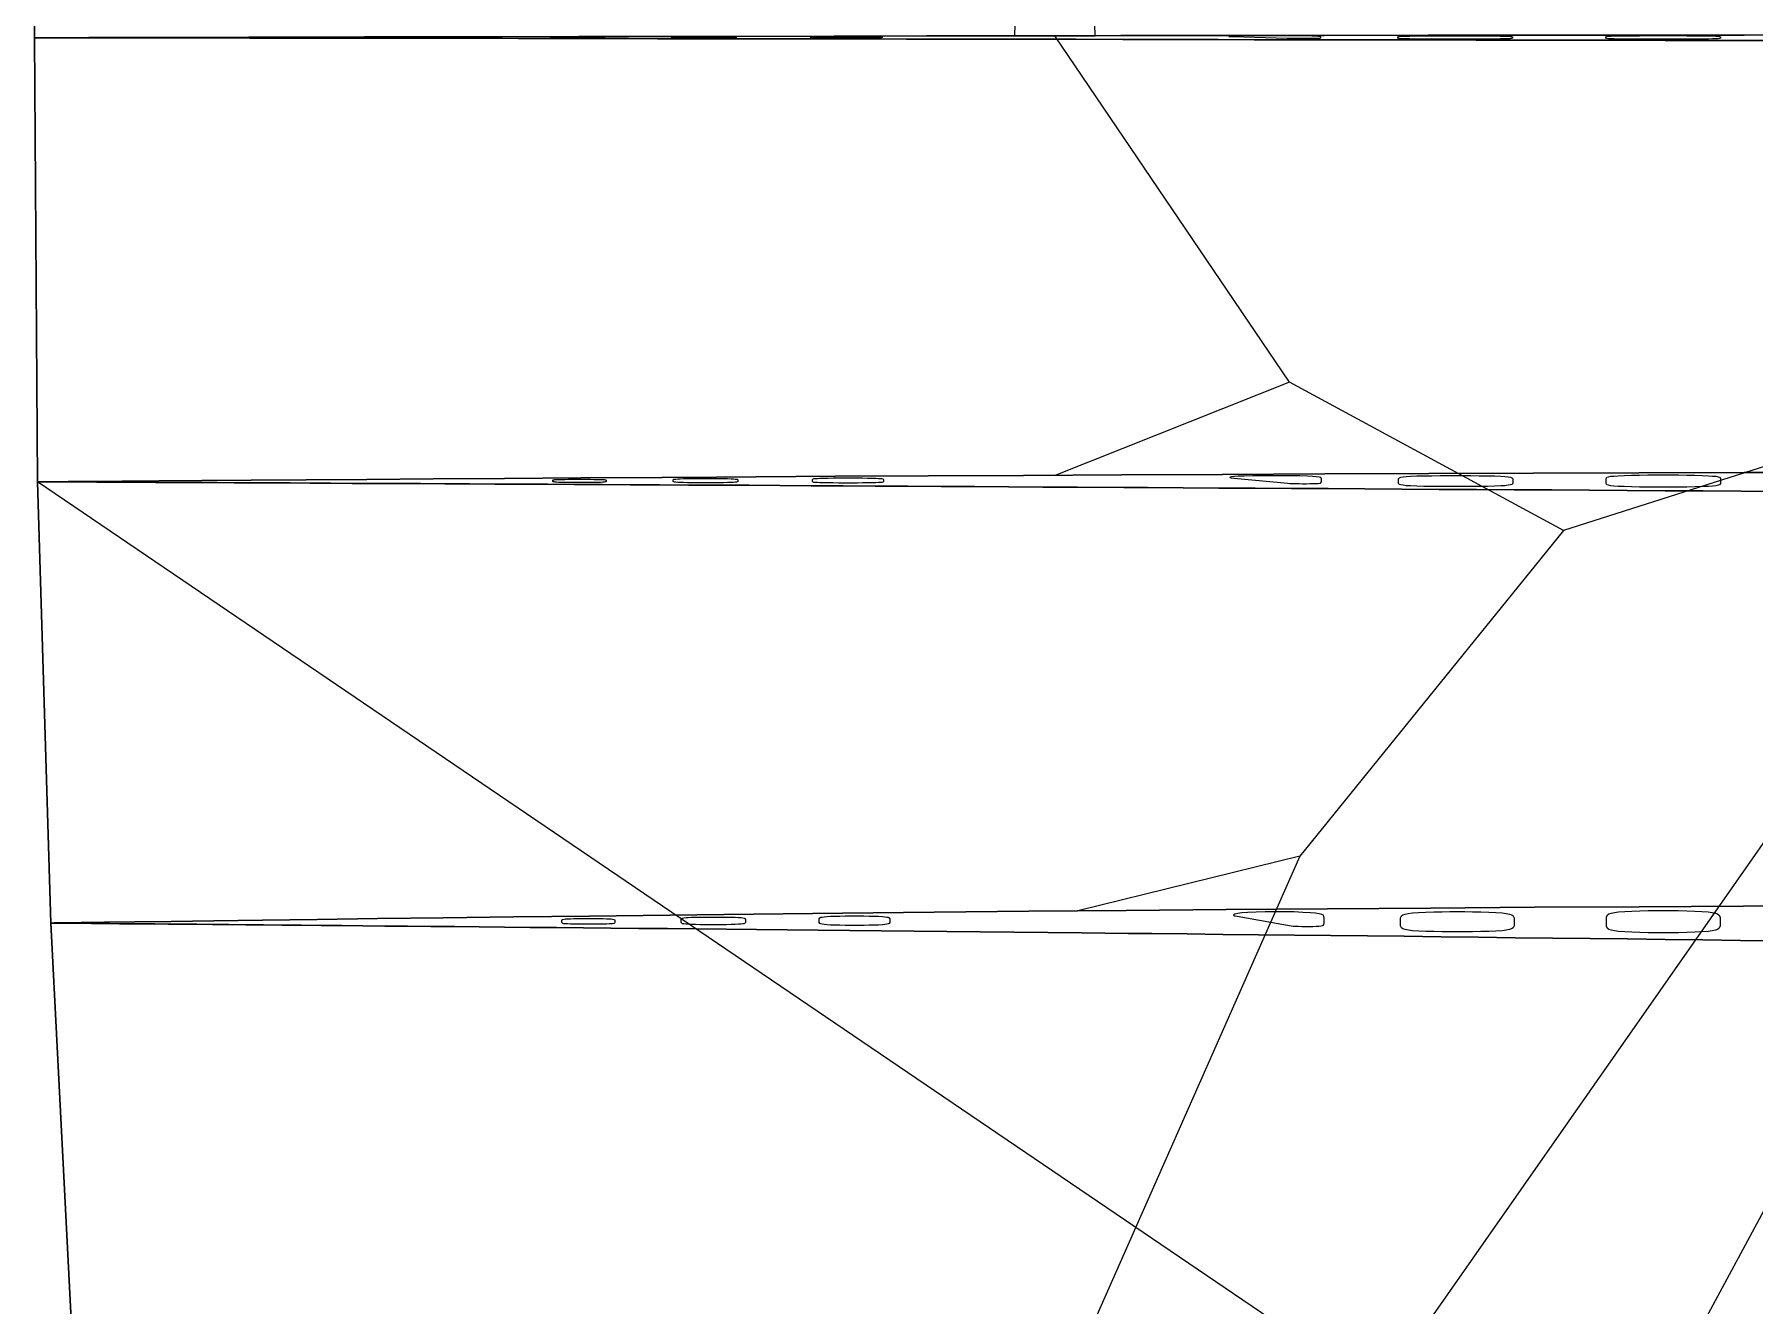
# Model space of a CAD drawing. Extents: x -1328 to 1439, y -3653 to 3653.
# Drawn here: x -1328 to 71, y -1212 to -178 of the extents above; entities that cross this region are included whole.
import ezdxf

# ---------------------------------------------------------------- set-up
doc = ezdxf.new("R2010")
doc.units = 0
for name, color, linetype in [('BANDESTENSION', 5, 'CONTINUOUS'), ('EXTRADOS', 7, 'CONTINUOUS'), ('INTRADOS', 7, 'CONTINUOUS'), ('NERVURES', 1, 'CONTINUOUS'), ('SUSPENTAGE', 8, 'CONTINUOUS'), ('TROUS', 2, 'CONTINUOUS')]:
    doc.layers.add(name, color=color, linetype=linetype)

msp = doc.modelspace()

# ---------------------------------------------------------------- linework, layer by layer
at = {"layer": 'BANDESTENSION', "color": 5, "linetype": 'CONTINUOUS'}
msp.add_polyline3d([(-530.4, -160.6, -24.1), (-530.9, -179.5, -24.1), (-530.9, -179.5, -24.1), (-524.4, -179.4, -23.4), (-465.1, -179.4, -16.9), (-465.1, -179.4, -16.9), (-465.7, -160.5, -17)], dxfattribs=at)
at = {"layer": 'EXTRADOS', "color": 7, "linetype": 'CONTINUOUS'}
for points in [[(91.3, -183.4, -312), (60.3, -183.3, -307.5), (29.3, -183.2, -303), (-1.6, -183.2, -298.6), (-32.5, -183.1, -294.2), (-63.3, -183.1, -289.9), (-94.1, -183, -285.6), (-124.8, -183, -281.4), (-155.3, -182.9, -277.2), (-185.8, -182.8, -273.1), (-216.1, -182.8, -269), (-246.3, -182.7, -265), (-276.3, -182.7, -261), (-306.1, -182.6, -257.1), (-335.8, -182.6, -253.2), (-365.2, -182.5, -249.4), (-394.4, -182.5, -245.7), (-423.4, -182.4, -241.9), (-442.7, -182.4, -239.5), (-480.6, -182.3, -234.7), (-508.8, -182.3, -231.1), (-536.7, -182.2, -227.7), (-564.4, -182.2, -224.2), (-591.7, -182.1, -220.8), (-618.7, -182.1, -217.5), (-645.3, -182, -214.3), (-671.6, -182, -211.1), (-697.5, -182, -208), (-723.1, -181.9, -204.9), (-748.2, -181.9, -202), (-773, -181.8, -199), (-797.3, -181.8, -196.2), (-821.3, -181.8, -193.4), (-844.8, -181.7, -190.7), (-867.8, -181.7, -188.1), (-890.4, -181.6, -185.5), (-912.5, -181.6, -183), (-934.2, -181.6, -180.6), (-955.3, -181.5, -178.2), (-976, -181.5, -175.9), (-996.2, -181.5, -173.7), (-1015.8, -181.5, -171.5), (-1034.9, -181.4, -169.4), (-1053.5, -181.4, -167.4), (-1071.5, -181.4, -165.5), (-1089, -181.4, -163.6), (-1105.9, -181.3, -161.8), (-1122.2, -181.3, -160), (-1138, -181.3, -158.3), (-1153.2, -181.3, -156.7), (-1167.8, -181.2, -155.2), (-1181.8, -181.2, -153.7), (-1195.2, -181.2, -152.3), (-1207.9, -181.2, -150.9), (-1220.1, -181.2, -149.6), (-1231.6, -181.1, -148.4), (-1242.5, -181.1, -147.3), (-1252.8, -181.1, -146.2), (-1262.4, -181.1, -145.2), (-1271.4, -181.1, -144.3), (-1279.7, -181.1, -143.4), (-1287.4, -181.1, -142.6), (-1294.4, -181.1, -141.8), (-1300.8, -181, -141.2), (-1306.5, -181, -140.6), (-1311.5, -181, -140.1), (-1315.9, -181, -139.6), (-1319.6, -181, -139.2), (-1322.6, -181, -138.9), (-1325, -181, -138.6), (-1326.7, -181, -138.5), (-1327.7, -181, -138.4), (-1328, -181, -138.3), (-1328, 181, -138.3)], [(-1328, -181, -138.3), (-1327.7, -181, -138.4), (-1326.7, -181, -138.5), (-1325, -181, -138.6), (-1322.6, -181, -138.9), (-1319.6, -181, -139.2), (-1315.9, -181, -139.6), (-1311.5, -181, -140.1), (-1306.5, -181, -140.6), (-1300.8, -181, -141.2), (-1294.4, -181.1, -141.8), (-1287.4, -181.1, -142.6), (-1279.7, -181.1, -143.4), (-1271.4, -181.1, -144.3), (-1262.4, -181.1, -145.2), (-1252.8, -181.1, -146.2), (-1242.5, -181.1, -147.3), (-1231.6, -181.1, -148.4), (-1220.1, -181.2, -149.6), (-1207.9, -181.2, -150.9), (-1195.2, -181.2, -152.3), (-1181.8, -181.2, -153.7), (-1167.8, -181.2, -155.2), (-1153.2, -181.3, -156.7), (-1138, -181.3, -158.3), (-1122.2, -181.3, -160), (-1105.9, -181.3, -161.8), (-1089, -181.4, -163.6), (-1071.5, -181.4, -165.5), (-1053.5, -181.4, -167.4), (-1034.9, -181.4, -169.4), (-1015.8, -181.5, -171.5), (-996.2, -181.5, -173.7), (-976, -181.5, -175.9), (-955.3, -181.5, -178.2), (-934.2, -181.6, -180.6), (-912.5, -181.6, -183), (-890.4, -181.6, -185.5), (-867.8, -181.7, -188.1), (-844.8, -181.7, -190.7), (-821.3, -181.8, -193.4), (-797.3, -181.8, -196.2), (-773, -181.8, -199), (-748.2, -181.9, -202), (-723.1, -181.9, -204.9), (-697.5, -182, -208), (-671.6, -182, -211.1), (-645.3, -182, -214.3), (-618.7, -182.1, -217.5), (-591.7, -182.1, -220.8), (-564.4, -182.2, -224.2), (-536.7, -182.2, -227.7), (-508.8, -182.3, -231.1), (-480.6, -182.3, -234.7), (-442.7, -182.4, -239.5), (-423.4, -182.4, -241.9), (-394.4, -182.5, -245.7), (-365.2, -182.5, -249.4), (-335.8, -182.6, -253.2), (-306.1, -182.6, -257.1), (-276.3, -182.7, -261), (-246.3, -182.7, -265), (-216.1, -182.8, -269), (-185.8, -182.8, -273.1), (-155.3, -182.9, -277.2), (-124.8, -183, -281.4), (-94.1, -183, -285.6), (-63.3, -183.1, -289.9), (-32.5, -183.1, -294.2), (-1.6, -183.2, -298.6), (29.3, -183.2, -303), (60.3, -183.3, -307.5), (91.3, -183.4, -312)], [(91.1, -550.1, -289.1), (60.2, -549.9, -284.6), (29.3, -549.7, -280.2), (-1.6, -549.5, -275.7), (-32.4, -549.3, -271.4), (-63.2, -549.1, -267.1), (-93.9, -548.9, -262.8), (-124.5, -548.7, -258.6), (-155, -548.6, -254.4), (-185.4, -548.4, -250.3), (-215.7, -548.2, -246.2), (-245.8, -548, -242.2), (-275.8, -547.8, -238.3), (-305.5, -547.6, -234.4), (-335.1, -547.5, -230.5), (-364.5, -547.3, -226.7), (-393.7, -547.1, -222.9), (-422.6, -547, -219.3), (-441.8, -546.8, -216.8), (-479.7, -546.6, -212), (-507.9, -546.5, -208.5), (-535.7, -546.3, -205), (-563.3, -546.1, -201.6), (-590.5, -546, -198.2), (-617.5, -545.8, -194.9), (-644.1, -545.7, -191.7), (-670.3, -545.5, -188.5), (-696.2, -545.4, -185.4), (-721.7, -545.3, -182.3), (-746.8, -545.1, -179.4), (-771.5, -545, -176.5), (-795.8, -544.9, -173.6), (-819.7, -544.7, -170.9), (-843.2, -544.6, -168.2), (-866.2, -544.5, -165.5), (-888.7, -544.4, -163), (-910.8, -544.3, -160.5), (-932.4, -544.2, -158.1), (-953.5, -544.1, -155.7), (-974.1, -543.9, -153.4), (-994.3, -543.8, -151.2), (-1013.9, -543.7, -149), (-1032.9, -543.7, -147), (-1051.5, -543.6, -144.9), (-1069.5, -543.5, -143), (-1086.9, -543.4, -141.1), (-1103.8, -543.3, -139.3), (-1120.1, -543.2, -137.6), (-1135.8, -543.1, -135.9), (-1151, -543.1, -134.3), (-1165.6, -543, -132.7), (-1179.5, -542.9, -131.2), (-1192.9, -542.9, -129.8), (-1205.6, -542.8, -128.5), (-1217.8, -542.8, -127.2), (-1229.3, -542.7, -126), (-1240.2, -542.6, -124.9), (-1250.4, -542.6, -123.8), (-1260, -542.5, -122.8), (-1269, -542.5, -121.8), (-1277.3, -542.5, -121), (-1285, -542.4, -120.2), (-1292, -542.4, -119.4), (-1298.3, -542.4, -118.8), (-1304, -542.3, -118.2), (-1309, -542.3, -117.6), (-1313.4, -542.3, -117.2), (-1317.1, -542.3, -116.8), (-1320.1, -542.3, -116.5), (-1322.5, -542.2, -116.2), (-1324.2, -542.2, -116.1), (-1325.2, -542.2, -116), (-1325.5, -542.2, -115.9), (-1328, -181, -138.3)], [(-1325.5, -542.2, -115.9), (-1325.2, -542.2, -116), (-1324.2, -542.2, -116.1), (-1322.5, -542.2, -116.2), (-1320.1, -542.3, -116.5), (-1317.1, -542.3, -116.8), (-1313.4, -542.3, -117.2), (-1309, -542.3, -117.6), (-1304, -542.3, -118.2), (-1298.3, -542.4, -118.8), (-1292, -542.4, -119.4), (-1285, -542.4, -120.2), (-1277.3, -542.5, -121), (-1269, -542.5, -121.8), (-1260, -542.5, -122.8), (-1250.4, -542.6, -123.8), (-1240.2, -542.6, -124.9), (-1229.3, -542.7, -126), (-1217.8, -542.8, -127.2), (-1205.6, -542.8, -128.5), (-1192.9, -542.9, -129.8), (-1179.5, -542.9, -131.2), (-1165.6, -543, -132.7), (-1151, -543.1, -134.3), (-1135.8, -543.1, -135.9), (-1120.1, -543.2, -137.6), (-1103.8, -543.3, -139.3), (-1086.9, -543.4, -141.1), (-1069.5, -543.5, -143), (-1051.5, -543.6, -144.9), (-1032.9, -543.7, -147), (-1013.9, -543.7, -149), (-994.3, -543.8, -151.2), (-974.1, -543.9, -153.4), (-953.5, -544.1, -155.7), (-932.4, -544.2, -158.1), (-910.8, -544.3, -160.5), (-888.7, -544.4, -163), (-866.2, -544.5, -165.5), (-843.2, -544.6, -168.2), (-819.7, -544.7, -170.9), (-795.8, -544.9, -173.6), (-771.5, -545, -176.5), (-746.8, -545.1, -179.4), (-721.7, -545.3, -182.3), (-696.2, -545.4, -185.4), (-670.3, -545.5, -188.5), (-644.1, -545.7, -191.7), (-617.5, -545.8, -194.9), (-590.5, -546, -198.2), (-563.3, -546.1, -201.6), (-535.7, -546.3, -205), (-507.9, -546.5, -208.5), (-479.7, -546.6, -212), (-441.8, -546.8, -216.8), (-422.6, -547, -219.3), (-393.7, -547.1, -222.9), (-364.5, -547.3, -226.7), (-335.1, -547.5, -230.5), (-305.5, -547.6, -234.4), (-275.8, -547.8, -238.3), (-245.8, -548, -242.2), (-215.7, -548.2, -246.2), (-185.4, -548.4, -250.3), (-155, -548.6, -254.4), (-124.5, -548.7, -258.6), (-93.9, -548.9, -262.8), (-63.2, -549.1, -267.1), (-32.4, -549.3, -271.4), (-1.6, -549.5, -275.7), (29.3, -549.7, -280.2), (60.2, -549.9, -284.6), (91.1, -550.1, -289.1)], [(90.4, -915.6, -249.1), (59.7, -915.3, -244.6), (29, -914.9, -240.2), (-1.6, -914.5, -235.8), (-32.2, -914.1, -231.5), (-62.7, -913.8, -227.3), (-93.1, -913.4, -223), (-123.5, -913.1, -218.9), (-153.8, -912.7, -214.7), (-183.9, -912.4, -210.7), (-213.9, -912, -206.6), (-243.8, -911.7, -202.7), (-273.5, -911.4, -198.8), (-303.1, -911.1, -194.9), (-332.4, -910.7, -191.1), (-361.5, -910.4, -187.3), (-390.5, -910.1, -183.6), (-419.2, -909.8, -179.9), (-438.3, -909.6, -177.5), (-475.8, -909.2, -172.8), (-503.8, -908.9, -169.3), (-531.4, -908.6, -165.8), (-558.7, -908.3, -162.4), (-585.8, -908, -159.1), (-612.5, -907.8, -155.9), (-638.9, -907.5, -152.7), (-664.9, -907.2, -149.5), (-690.5, -907, -146.4), (-715.8, -906.7, -143.4), (-740.8, -906.5, -140.5), (-765.3, -906.2, -137.6), (-789.4, -906, -134.8), (-813.1, -905.7, -132.1), (-836.3, -905.5, -129.4), (-859.2, -905.3, -126.8), (-881.5, -905.1, -124.2), (-903.4, -904.9, -121.8), (-924.9, -904.7, -119.4), (-945.8, -904.5, -117.1), (-966.3, -904.3, -114.8), (-986.2, -904.1, -112.6), (-1005.7, -903.9, -110.5), (-1024.6, -903.8, -108.4), (-1043, -903.6, -106.4), (-1060.8, -903.4, -104.5), (-1078.1, -903.3, -102.6), (-1094.9, -903.1, -100.8), (-1111, -903, -99.1), (-1126.7, -902.8, -97.4), (-1141.7, -902.7, -95.8), (-1156.1, -902.6, -94.3), (-1170, -902.4, -92.9), (-1183.2, -902.3, -91.5), (-1195.9, -902.2, -90.1), (-1207.9, -902.1, -88.9), (-1219.3, -902, -87.7), (-1230.1, -901.9, -86.5), (-1240.3, -901.8, -85.5), (-1249.8, -901.7, -84.5), (-1258.7, -901.7, -83.6), (-1266.9, -901.6, -82.7), (-1274.6, -901.5, -81.9), (-1281.5, -901.5, -81.2), (-1287.8, -901.4, -80.5), (-1293.5, -901.3, -79.9), (-1298.4, -901.3, -79.4), (-1302.8, -901.3, -79), (-1306.4, -901.2, -78.6), (-1309.4, -901.2, -78.3), (-1311.8, -901.2, -78), (-1313.5, -901.2, -77.8), (-1314.5, -901.2, -77.7), (-1314.8, -901.2, -77.7), (-1325.5, -542.2, -115.9)], [(-1314.8, -901.2, -77.7), (-1314.5, -901.2, -77.7), (-1313.5, -901.2, -77.8), (-1311.8, -901.2, -78), (-1309.4, -901.2, -78.3), (-1306.4, -901.2, -78.6), (-1302.8, -901.3, -79), (-1298.4, -901.3, -79.4), (-1293.5, -901.3, -79.9), (-1287.8, -901.4, -80.5), (-1281.5, -901.5, -81.2), (-1274.6, -901.5, -81.9), (-1266.9, -901.6, -82.7), (-1258.7, -901.7, -83.6), (-1249.8, -901.7, -84.5), (-1240.3, -901.8, -85.5), (-1230.1, -901.9, -86.5), (-1219.3, -902, -87.7), (-1207.9, -902.1, -88.9), (-1195.9, -902.2, -90.1), (-1183.2, -902.3, -91.5), (-1170, -902.4, -92.9), (-1156.1, -902.6, -94.3), (-1141.7, -902.7, -95.8), (-1126.7, -902.8, -97.4), (-1111, -903, -99.1), (-1094.9, -903.1, -100.8), (-1078.1, -903.3, -102.6), (-1060.8, -903.4, -104.5), (-1043, -903.6, -106.4), (-1024.6, -903.8, -108.4), (-1005.7, -903.9, -110.5), (-986.2, -904.1, -112.6), (-966.3, -904.3, -114.8), (-945.8, -904.5, -117.1), (-924.9, -904.7, -119.4), (-903.4, -904.9, -121.8), (-881.5, -905.1, -124.2), (-859.2, -905.3, -126.8), (-836.3, -905.5, -129.4), (-813.1, -905.7, -132.1), (-789.4, -906, -134.8), (-765.3, -906.2, -137.6), (-740.8, -906.5, -140.5), (-715.8, -906.7, -143.4), (-690.5, -907, -146.4), (-664.9, -907.2, -149.5), (-638.9, -907.5, -152.7), (-612.5, -907.8, -155.9), (-585.8, -908, -159.1), (-558.7, -908.3, -162.4), (-531.4, -908.6, -165.8), (-503.8, -908.9, -169.3), (-475.8, -909.2, -172.8), (-438.3, -909.6, -177.5), (-419.2, -909.8, -179.9), (-390.5, -910.1, -183.6), (-361.5, -910.4, -187.3), (-332.4, -910.7, -191.1), (-303.1, -911.1, -194.9), (-273.5, -911.4, -198.8), (-243.8, -911.7, -202.7), (-213.9, -912, -206.6), (-183.9, -912.4, -210.7), (-153.8, -912.7, -214.7), (-123.5, -913.1, -218.9), (-93.1, -913.4, -223), (-62.7, -913.8, -227.3), (-32.2, -914.1, -231.5), (-1.6, -914.5, -235.8), (29, -914.9, -240.2), (59.7, -915.3, -244.6), (90.4, -915.6, -249.1)], [(-1296.5, -1255.4, -22.1), (-1314.8, -901.2, -77.7)]]:
    msp.add_polyline3d(points, dxfattribs=at)
at = {"layer": 'INTRADOS', "color": 7, "linetype": 'CONTINUOUS'}
for points in [[(-1328, 181, -138.3), (-1328, -181, -138.3), (-1325.3, -181, -137.9), (-1316.9, -181, -136.6), (-1303.1, -181, -134.3), (-1283.8, -180.9, -131.3), (-1259.1, -180.9, -127.3), (-1229.2, -180.8, -122.6), (-1194.1, -180.7, -117), (-1154, -180.6, -110.7), (-1109.1, -180.5, -103.7), (-1059.6, -180.4, -96.1), (-1005.6, -180.3, -87.9), (-947.4, -180.2, -79.2), (-885.3, -180.1, -70.1), (-819.4, -180, -60.8), (-774.7, -179.9, -54.7), (-677.6, -179.7, -41.9), (-602.3, -179.6, -32.5), (-524.4, -179.4, -23.4), (-444.3, -179.3, -14.6), (-362.4, -179.2, -6.4), (-278.9, -179.1, 1.2), (-194.3, -179, 8.2), (-108.9, -178.9, 14.6), (-23.1, -178.8, 20.3), (62.8, -178.8, 25.4), (148.4, -178.7, 29.8)], [(148.4, -178.7, 29.8), (62.8, -178.8, 25.4), (-23.1, -178.8, 20.3), (-108.9, -178.9, 14.6), (-194.3, -179, 8.2), (-278.9, -179.1, 1.2), (-362.4, -179.2, -6.4), (-444.3, -179.3, -14.6), (-524.4, -179.4, -23.4), (-602.3, -179.6, -32.5), (-677.6, -179.7, -41.9), (-774.7, -179.9, -54.7), (-819.4, -180, -60.8), (-885.3, -180.1, -70.1), (-947.4, -180.2, -79.2), (-1005.6, -180.3, -87.9), (-1059.6, -180.4, -96.1), (-1109.1, -180.5, -103.7), (-1154, -180.6, -110.7), (-1194.1, -180.7, -117), (-1229.2, -180.8, -122.6), (-1259.1, -180.9, -127.3), (-1283.8, -180.9, -131.3), (-1303.1, -181, -134.3), (-1316.9, -181, -136.6), (-1325.3, -181, -137.9), (-1328, -181, -138.3), (-1325.5, -542.2, -115.9), (-1322.7, -542.2, -115.5), (-1314.4, -542.2, -114.2), (-1300.6, -542.1, -112), (-1281.4, -541.9, -108.9), (-1256.7, -541.7, -105), (-1226.8, -541.5, -100.2), (-1191.8, -541.3, -94.7), (-1151.8, -541, -88.4), (-1107, -540.7, -81.4), (-1057.6, -540.3, -73.8), (-1003.7, -539.9, -65.6), (-945.6, -539.5, -57), (-883.6, -539.1, -47.9), (-817.8, -538.7, -38.6), (-773.2, -538.4, -32.5), (-676.3, -537.8, -19.7), (-601.1, -537.4, -10.4), (-523.4, -537, -1.3), (-443.5, -536.6, 7.4), (-361.7, -536.2, 15.6), (-278.4, -535.9, 23.2), (-193.9, -535.6, 30.2), (-108.7, -535.3, 36.5), (-23, -535, 42.2), (62.7, -534.8, 47.3), (148.1, -534.6, 51.7)], [(148.1, -534.6, 51.7), (62.7, -534.8, 47.3), (-23, -535, 42.2), (-108.7, -535.3, 36.5), (-193.9, -535.6, 30.2), (-278.4, -535.9, 23.2), (-361.7, -536.2, 15.6), (-443.5, -536.6, 7.4), (-523.4, -537, -1.3), (-601.1, -537.4, -10.4), (-676.3, -537.8, -19.7), (-773.2, -538.4, -32.5), (-817.8, -538.7, -38.6), (-883.6, -539.1, -47.9), (-945.6, -539.5, -57), (-1003.7, -539.9, -65.6), (-1057.6, -540.3, -73.8), (-1107, -540.7, -81.4), (-1151.8, -541, -88.4), (-1191.8, -541.3, -94.7), (-1226.8, -541.5, -100.2), (-1256.7, -541.7, -105), (-1281.4, -541.9, -108.9), (-1300.6, -542.1, -112), (-1314.4, -542.2, -114.2), (-1322.7, -542.2, -115.5), (-1325.5, -542.2, -115.9), (-1314.8, -901.2, -77.7), (-1312, -901.1, -77.3), (-1303.8, -901, -76), (-1290.1, -900.8, -73.8), (-1271, -900.6, -70.7), (-1246.6, -900.2, -66.9), (-1216.9, -899.8, -62.2), (-1182.2, -899.4, -56.7), (-1142.5, -898.9, -50.4), (-1098.1, -898.3, -43.5), (-1049, -897.6, -36), (-995.6, -897, -27.9), (-938, -896.2, -19.4), (-876.4, -895.5, -10.4), (-811.2, -894.7, -1.2), (-767, -894.2, 4.8), (-670.8, -893.1, 17.5), (-596.3, -892.3, 26.7), (-519.2, -891.6, 35.7), (-439.9, -890.9, 44.3), (-358.8, -890.2, 52.4), (-276.2, -889.5, 60), (-192.4, -889, 66.9), (-107.8, -888.4, 73.2), (-22.8, -887.9, 78.8), (62.2, -887.5, 83.8), (146.9, -887.2, 88.2)], [(146.9, -887.2, 88.2), (62.2, -887.5, 83.8), (-22.8, -887.9, 78.8), (-107.8, -888.4, 73.2), (-192.4, -889, 66.9), (-276.2, -889.5, 60), (-358.8, -890.2, 52.4), (-439.9, -890.9, 44.3), (-519.2, -891.6, 35.7), (-596.3, -892.3, 26.7), (-670.8, -893.1, 17.5), (-767, -894.2, 4.8), (-811.2, -894.7, -1.2), (-876.4, -895.5, -10.4), (-938, -896.2, -19.4), (-995.6, -897, -27.9), (-1049, -897.6, -36), (-1098.1, -898.3, -43.5), (-1142.5, -898.9, -50.4), (-1182.2, -899.4, -56.7), (-1216.9, -899.8, -62.2), (-1246.6, -900.2, -66.9), (-1271, -900.6, -70.7), (-1290.1, -900.8, -73.8), (-1303.8, -901, -76), (-1312, -901.1, -77.3), (-1314.8, -901.2, -77.7), (-1296.5, -1255.4, -22.1)]]:
    msp.add_polyline3d(points, dxfattribs=at)
at = {"layer": 'NERVURES', "color": 1, "linetype": 'CONTINUOUS'}
for points in [[(148.4, -178.7, 29.8), (62.8, -178.8, 25.4), (-23.1, -178.8, 20.3), (-108.9, -178.9, 14.6), (-194.3, -179, 8.2), (-278.9, -179.1, 1.2), (-362.4, -179.2, -6.4), (-444.3, -179.3, -14.6), (-524.4, -179.4, -23.4), (-602.3, -179.6, -32.5), (-677.6, -179.7, -41.9), (-774.7, -179.9, -54.7), (-819.4, -180, -60.8), (-885.3, -180.1, -70.1), (-947.4, -180.2, -79.2), (-1005.6, -180.3, -87.9), (-1059.6, -180.4, -96.1), (-1109.1, -180.5, -103.7), (-1154, -180.6, -110.7), (-1194.1, -180.7, -117), (-1229.2, -180.8, -122.6), (-1259.1, -180.9, -127.3), (-1283.8, -180.9, -131.3), (-1303.1, -181, -134.3), (-1316.9, -181, -136.6), (-1325.3, -181, -137.9), (-1328, -181, -138.3), (-1328, -181, -138.3)], [(-1328, -181, -138.3), (-1327.7, -181, -138.4), (-1326.7, -181, -138.5), (-1325, -181, -138.6), (-1322.6, -181, -138.9), (-1319.6, -181, -139.2), (-1315.9, -181, -139.6), (-1311.5, -181, -140.1), (-1306.5, -181, -140.6), (-1300.8, -181, -141.2), (-1294.4, -181.1, -141.8), (-1287.4, -181.1, -142.6), (-1279.7, -181.1, -143.4), (-1271.4, -181.1, -144.3), (-1262.4, -181.1, -145.2), (-1252.8, -181.1, -146.2), (-1242.5, -181.1, -147.3), (-1231.6, -181.1, -148.4), (-1220.1, -181.2, -149.6), (-1207.9, -181.2, -150.9), (-1195.2, -181.2, -152.3), (-1181.8, -181.2, -153.7), (-1167.8, -181.2, -155.2), (-1153.2, -181.3, -156.7), (-1138, -181.3, -158.3), (-1122.2, -181.3, -160), (-1105.9, -181.3, -161.8), (-1089, -181.4, -163.6), (-1071.5, -181.4, -165.5), (-1053.5, -181.4, -167.4), (-1034.9, -181.4, -169.4), (-1015.8, -181.5, -171.5), (-996.2, -181.5, -173.7), (-976, -181.5, -175.9), (-955.3, -181.5, -178.2), (-934.2, -181.6, -180.6), (-912.5, -181.6, -183), (-890.4, -181.6, -185.5), (-867.8, -181.7, -188.1), (-844.8, -181.7, -190.7), (-821.3, -181.8, -193.4), (-797.3, -181.8, -196.2), (-773, -181.8, -199), (-748.2, -181.9, -202), (-723.1, -181.9, -204.9), (-697.5, -182, -208), (-671.6, -182, -211.1), (-645.3, -182, -214.3), (-618.7, -182.1, -217.5), (-591.7, -182.1, -220.8), (-564.4, -182.2, -224.2), (-536.7, -182.2, -227.7), (-508.8, -182.3, -231.1), (-480.6, -182.3, -234.7), (-442.7, -182.4, -239.5), (-423.4, -182.4, -241.9), (-394.4, -182.5, -245.7), (-365.2, -182.5, -249.4), (-335.8, -182.6, -253.2), (-306.1, -182.6, -257.1), (-276.3, -182.7, -261), (-246.3, -182.7, -265), (-216.1, -182.8, -269), (-185.8, -182.8, -273.1), (-155.3, -182.9, -277.2), (-124.8, -183, -281.4), (-94.1, -183, -285.6), (-63.3, -183.1, -289.9), (-32.5, -183.1, -294.2), (-1.6, -183.2, -298.6), (29.3, -183.2, -303), (60.3, -183.3, -307.5), (91.3, -183.4, -312)], [(148.1, -534.6, 51.7), (62.7, -534.8, 47.3), (-23, -535, 42.2), (-108.7, -535.3, 36.5), (-193.9, -535.6, 30.2), (-278.4, -535.9, 23.2), (-361.7, -536.2, 15.6), (-443.5, -536.6, 7.4), (-523.4, -537, -1.3), (-601.1, -537.4, -10.4), (-676.3, -537.8, -19.7), (-773.2, -538.4, -32.5), (-817.8, -538.7, -38.6), (-883.6, -539.1, -47.9), (-945.6, -539.5, -57), (-1003.7, -539.9, -65.6), (-1057.6, -540.3, -73.8), (-1107, -540.7, -81.4), (-1151.8, -541, -88.4), (-1191.8, -541.3, -94.7), (-1226.8, -541.5, -100.2), (-1256.7, -541.7, -105), (-1281.4, -541.9, -108.9), (-1300.6, -542.1, -112), (-1314.4, -542.2, -114.2), (-1322.7, -542.2, -115.5), (-1325.5, -542.2, -115.9), (-1325.5, -542.2, -115.9)], [(-1325.5, -542.2, -115.9), (-1325.2, -542.2, -116), (-1324.2, -542.2, -116.1), (-1322.5, -542.2, -116.2), (-1320.1, -542.3, -116.5), (-1317.1, -542.3, -116.8), (-1313.4, -542.3, -117.2), (-1309, -542.3, -117.6), (-1304, -542.3, -118.2), (-1298.3, -542.4, -118.8), (-1292, -542.4, -119.4), (-1285, -542.4, -120.2), (-1277.3, -542.5, -121), (-1269, -542.5, -121.8), (-1260, -542.5, -122.8), (-1250.4, -542.6, -123.8), (-1240.2, -542.6, -124.9), (-1229.3, -542.7, -126), (-1217.8, -542.8, -127.2), (-1205.6, -542.8, -128.5), (-1192.9, -542.9, -129.8), (-1179.5, -542.9, -131.2), (-1165.6, -543, -132.7), (-1151, -543.1, -134.3), (-1135.8, -543.1, -135.9), (-1120.1, -543.2, -137.6), (-1103.8, -543.3, -139.3), (-1086.9, -543.4, -141.1), (-1069.5, -543.5, -143), (-1051.5, -543.6, -144.9), (-1032.9, -543.7, -147), (-1013.9, -543.7, -149), (-994.3, -543.8, -151.2), (-974.1, -543.9, -153.4), (-953.5, -544.1, -155.7), (-932.4, -544.2, -158.1), (-910.8, -544.3, -160.5), (-888.7, -544.4, -163), (-866.2, -544.5, -165.5), (-843.2, -544.6, -168.2), (-819.7, -544.7, -170.9), (-795.8, -544.9, -173.6), (-771.5, -545, -176.5), (-746.8, -545.1, -179.4), (-721.7, -545.3, -182.3), (-696.2, -545.4, -185.4), (-670.3, -545.5, -188.5), (-644.1, -545.7, -191.7), (-617.5, -545.8, -194.9), (-590.5, -546, -198.2), (-563.3, -546.1, -201.6), (-535.7, -546.3, -205), (-507.9, -546.5, -208.5), (-479.7, -546.6, -212), (-441.8, -546.8, -216.8), (-422.6, -547, -219.3), (-393.7, -547.1, -222.9), (-364.5, -547.3, -226.7), (-335.1, -547.5, -230.5), (-305.5, -547.6, -234.4), (-275.8, -547.8, -238.3), (-245.8, -548, -242.2), (-215.7, -548.2, -246.2), (-185.4, -548.4, -250.3), (-155, -548.6, -254.4), (-124.5, -548.7, -258.6), (-93.9, -548.9, -262.8), (-63.2, -549.1, -267.1), (-32.4, -549.3, -271.4), (-1.6, -549.5, -275.7), (29.3, -549.7, -280.2), (60.2, -549.9, -284.6), (91.1, -550.1, -289.1)], [(146.9, -887.2, 88.2), (62.2, -887.5, 83.8), (-22.8, -887.9, 78.8), (-107.8, -888.4, 73.2), (-192.4, -889, 66.9), (-276.2, -889.5, 60), (-358.8, -890.2, 52.4), (-439.9, -890.9, 44.3), (-519.2, -891.6, 35.7), (-596.3, -892.3, 26.7), (-670.8, -893.1, 17.5), (-767, -894.2, 4.8), (-811.2, -894.7, -1.2), (-876.4, -895.5, -10.4), (-938, -896.2, -19.4), (-995.6, -897, -27.9), (-1049, -897.6, -36), (-1098.1, -898.3, -43.5), (-1142.5, -898.9, -50.4), (-1182.2, -899.4, -56.7), (-1216.9, -899.8, -62.2), (-1246.6, -900.2, -66.9), (-1271, -900.6, -70.7), (-1290.1, -900.8, -73.8), (-1303.8, -901, -76), (-1312, -901.1, -77.3), (-1314.8, -901.2, -77.7), (-1314.8, -901.2, -77.7)], [(-1314.8, -901.2, -77.7), (-1314.5, -901.2, -77.7), (-1313.5, -901.2, -77.8), (-1311.8, -901.2, -78), (-1309.4, -901.2, -78.3), (-1306.4, -901.2, -78.6), (-1302.8, -901.3, -79), (-1298.4, -901.3, -79.4), (-1293.5, -901.3, -79.9), (-1287.8, -901.4, -80.5), (-1281.5, -901.5, -81.2), (-1274.6, -901.5, -81.9), (-1266.9, -901.6, -82.7), (-1258.7, -901.7, -83.6), (-1249.8, -901.7, -84.5), (-1240.3, -901.8, -85.5), (-1230.1, -901.9, -86.5), (-1219.3, -902, -87.7), (-1207.9, -902.1, -88.9), (-1195.9, -902.2, -90.1), (-1183.2, -902.3, -91.5), (-1170, -902.4, -92.9), (-1156.1, -902.6, -94.3), (-1141.7, -902.7, -95.8), (-1126.7, -902.8, -97.4), (-1111, -903, -99.1), (-1094.9, -903.1, -100.8), (-1078.1, -903.3, -102.6), (-1060.8, -903.4, -104.5), (-1043, -903.6, -106.4), (-1024.6, -903.8, -108.4), (-1005.7, -903.9, -110.5), (-986.2, -904.1, -112.6), (-966.3, -904.3, -114.8), (-945.8, -904.5, -117.1), (-924.9, -904.7, -119.4), (-903.4, -904.9, -121.8), (-881.5, -905.1, -124.2), (-859.2, -905.3, -126.8), (-836.3, -905.5, -129.4), (-813.1, -905.7, -132.1), (-789.4, -906, -134.8), (-765.3, -906.2, -137.6), (-740.8, -906.5, -140.5), (-715.8, -906.7, -143.4), (-690.5, -907, -146.4), (-664.9, -907.2, -149.5), (-638.9, -907.5, -152.7), (-612.5, -907.8, -155.9), (-585.8, -908, -159.1), (-558.7, -908.3, -162.4), (-531.4, -908.6, -165.8), (-503.8, -908.9, -169.3), (-475.8, -909.2, -172.8), (-438.3, -909.6, -177.5), (-419.2, -909.8, -179.9), (-390.5, -910.1, -183.6), (-361.5, -910.4, -187.3), (-332.4, -910.7, -191.1), (-303.1, -911.1, -194.9), (-273.5, -911.4, -198.8), (-243.8, -911.7, -202.7), (-213.9, -912, -206.6), (-183.9, -912.4, -210.7), (-153.8, -912.7, -214.7), (-123.5, -913.1, -218.9), (-93.1, -913.4, -223), (-62.7, -913.8, -227.3), (-32.2, -914.1, -231.5), (-1.6, -914.5, -235.8), (29, -914.9, -240.2), (59.7, -915.3, -244.6), (90.4, -915.6, -249.1)]]:
    msp.add_polyline3d(points, dxfattribs=at)
at = {"layer": 'SUSPENTAGE', "color": 8, "linetype": 'CONTINUOUS'}
for points in [[(-307.1, -461.3, 863.1), (-498, -179.4, -20.5)], [(383.3, -399.7, 4473.6), (-234.6, -1283.1, 2821.7)], [(472.4, -404.4, 4448.4), (-84.3, -582, 1884.1)], [(472.4, -404.4, 4448.4), (-45.3, -1364.9, 2055.4)], [(-307.1, -461.3, 863.1), (-497.1, -536.9, 1.6)], [(-84.3, -582, 1884.1), (-307.1, -461.3, 863.1)], [(-234.6, -1283.1, 2821.7), (-1325.5, -542.2, -115.9)], [(-84.3, -582, 1884.1), (-298.8, -846.9, 888.9)], [(-298.8, -846.9, 888.9), (-479.4, -891.2, 40)], [(-298.8, -846.9, 888.9), (-472.7, -1240.4, 93.5)]]:
    msp.add_polyline3d(points, dxfattribs=at)
at = {"layer": 'TROUS', "color": 2, "linetype": 'CONTINUOUS'}
for points in [[(-907.7, -180.6, -105.2), (-907.2, -180.5, -102.6), (-906.3, -180.5, -100.7), (-905.1, -180.5, -99.1), (-903.5, -180.5, -97.6), (-901.1, -180.4, -96.2), (-898.4, -180.4, -95.2), (-895.3, -180.4, -94.5), (-892.1, -180.4, -94.1), (-889.1, -180.4, -93.9), (-886.3, -180.4, -93.8), (-883.3, -180.4, -93.9), (-880.5, -180.4, -94.1), (-877.3, -180.4, -94.5), (-874.3, -180.4, -95.2), (-871.5, -180.4, -96.2), (-869.1, -180.5, -97.6), (-867.6, -180.5, -99.1), (-866.3, -180.5, -100.7), (-865.5, -180.5, -102.6), (-864.9, -180.6, -105.2), (-864.6, -180.6, -111.3), (-864.6, -180.9, -134), (-864.9, -181, -140.1), (-865.5, -181.1, -142.7), (-866.3, -181.1, -144.6), (-867.6, -181.1, -146.2), (-869.1, -181.1, -147.7), (-871.5, -181.2, -149), (-874.2, -181.2, -150), (-877.3, -181.2, -150.7), (-880.5, -181.2, -151.2), (-883.3, -181.2, -151.3), (-886.3, -181.2, -151.4), (-889.1, -181.2, -151.3), (-892.1, -181.2, -151.2), (-895.3, -181.2, -150.7), (-898.4, -181.2, -150), (-901.1, -181.2, -149), (-903.5, -181.1, -147.7), (-905.1, -181.1, -146.2), (-906.3, -181.1, -144.6), (-907.2, -181.1, -142.7), (-907.7, -181, -140.1), (-908.1, -180.9, -134), (-908.1, -180.6, -111.3), (-907.7, -180.6, -105.2), (-907.7, -180.6, -105.2)], [(-809.5, -180.4, -94.6), (-808.8, -180.4, -91.2), (-807.8, -180.3, -88.6), (-806.3, -180.3, -86.5), (-804.4, -180.3, -84.5), (-801.5, -180.2, -82.7), (-798.2, -180.2, -81.4), (-794.5, -180.2, -80.4), (-790.7, -180.2, -79.8), (-787, -180.2, -79.6), (-783.6, -180.2, -79.5), (-780, -180.2, -79.6), (-776.6, -180.2, -79.8), (-772.7, -180.2, -80.4), (-769, -180.2, -81.4), (-765.7, -180.2, -82.7), (-762.8, -180.3, -84.5), (-760.9, -180.3, -86.5), (-759.4, -180.3, -88.6), (-758.4, -180.4, -91.2), (-757.7, -180.4, -94.6), (-757.3, -180.5, -102.7), (-757.3, -180.9, -132.9), (-757.8, -181, -141.1), (-758.4, -181.1, -144.5), (-759.4, -181.1, -147), (-760.9, -181.2, -149.2), (-762.8, -181.2, -151.2), (-765.7, -181.2, -153), (-769, -181.2, -154.3), (-772.7, -181.2, -155.2), (-776.5, -181.2, -155.8), (-780, -181.2, -156), (-783.6, -181.2, -156.2), (-787, -181.2, -156), (-790.7, -181.2, -155.8), (-794.5, -181.2, -155.2), (-798.2, -181.2, -154.3), (-801.5, -181.2, -153), (-804.4, -181.2, -151.2), (-806.3, -181.2, -149.2), (-807.8, -181.1, -147), (-808.8, -181.1, -144.5), (-809.5, -181, -141.1), (-809.9, -180.9, -132.9), (-809.9, -180.5, -102.8), (-809.5, -180.4, -94.6), (-809.5, -180.4, -94.6)], [(-696.1, -180.3, -87.2), (-695.3, -180.3, -83), (-694.2, -180.2, -79.9), (-692.6, -180.2, -77.3), (-690.5, -180.1, -74.9), (-687.3, -180.1, -72.7), (-683.7, -180.1, -71.1), (-679.6, -180.1, -70), (-675.4, -180.1, -69.3), (-671.4, -180.1, -69), (-667.6, -180.1, -68.9), (-663.7, -180.1, -69), (-659.8, -180.1, -69.3), (-655.6, -180.1, -70), (-651.6, -180.1, -71.1), (-647.9, -180.1, -72.7), (-644.7, -180.1, -74.9), (-642.6, -180.2, -77.3), (-641, -180.2, -79.9), (-639.9, -180.3, -83), (-639.2, -180.3, -87.2), (-638.6, -180.4, -97), (-638.6, -180.9, -133.5), (-639.2, -181.1, -143.3), (-639.9, -181.1, -147.5), (-641, -181.2, -150.6), (-642.7, -181.2, -153.2), (-644.7, -181.2, -155.6), (-647.9, -181.3, -157.8), (-651.5, -181.3, -159.4), (-655.6, -181.3, -160.5), (-659.8, -181.3, -161.2), (-663.6, -181.3, -161.5), (-667.6, -181.3, -161.6), (-671.4, -181.3, -161.5), (-675.4, -181.3, -161.2), (-679.6, -181.3, -160.5), (-683.6, -181.3, -159.4), (-687.3, -181.3, -157.8), (-690.5, -181.2, -155.6), (-692.6, -181.2, -153.2), (-694.2, -181.2, -150.6), (-695.4, -181.1, -147.5), (-696.1, -181.1, -143.3), (-696.6, -180.9, -133.5), (-696.6, -180.4, -97), (-696.1, -180.3, -87.2), (-696.1, -180.3, -87.2)], [(-282.3, -180, -63.5), (-283.7, -179.9, -56), (-285.9, -179.8, -49.4), (-289, -179.7, -43), (-293.1, -179.6, -38.1), (-299.2, -179.6, -34), (-306.4, -179.5, -31.4), (-314.2, -179.5, -29.8), (-322.2, -179.5, -29.5), (-330.2, -179.5, -30.4), (-337.7, -179.6, -32.6), (-344.7, -179.6, -36.4), (-349.4, -179.7, -40.9), (-352.6, -179.7, -46), (-355, -179.8, -51.8), (-356, -179.9, -56.8), (-356.4, -180, -62.3), (-355.3, -180.1, -68.2), (-353.2, -180.1, -73.4), (-309, -181.4, -164.8), (-307.4, -181.4, -167), (-305.3, -181.4, -169), (-302.8, -181.4, -170.5), (-300, -181.5, -171.4), (-297, -181.5, -171.9), (-294, -181.5, -171.7), (-291.1, -181.5, -171), (-288.4, -181.4, -169.8), (-286.1, -181.4, -168.1), (-284.3, -181.4, -165.9), (-283, -181.4, -163.5), (-282.4, -181.3, -160.9), (-281.7, -181, -137.6), (-281.7, -180.4, -90.6), (-282.3, -180, -63.5), (-282.3, -180, -63.5)], [(-218.2, -180, -66.2), (-217.1, -179.9, -57.3), (-215.2, -179.8, -50.7), (-212.6, -179.7, -45.2), (-209.2, -179.7, -39.9), (-204.1, -179.6, -35.3), (-198.2, -179.6, -31.9), (-191.7, -179.5, -29.5), (-184.9, -179.5, -27.9), (-178.4, -179.5, -27.4), (-172.4, -179.5, -27.1), (-166, -179.5, -27.4), (-159.9, -179.5, -27.9), (-153.1, -179.5, -29.4), (-146.5, -179.6, -31.9), (-140.7, -179.6, -35.3), (-135.6, -179.7, -39.9), (-132.2, -179.7, -45.2), (-129.6, -179.8, -50.7), (-127.7, -179.9, -57.3), (-126.6, -180, -66.2), (-125.7, -180.3, -87.3), (-125.7, -181.4, -165.6), (-126.6, -181.7, -186.7), (-127.7, -181.8, -195.6), (-129.6, -181.9, -202.2), (-132.2, -182, -207.7), (-135.6, -182, -213), (-140.7, -182.1, -217.6), (-146.5, -182.1, -221), (-153.1, -182.2, -223.4), (-159.9, -182.2, -225), (-166, -182.2, -225.5), (-172.4, -182.2, -225.8), (-178.4, -182.2, -225.5), (-184.9, -182.2, -225), (-191.7, -182.2, -223.4), (-198.2, -182.1, -221), (-204.1, -182.1, -217.6), (-209.2, -182, -213), (-212.6, -182, -207.7), (-215.2, -181.9, -202.2), (-217.1, -181.8, -195.6), (-218.2, -181.7, -186.7), (-219, -181.4, -165.6), (-219, -180.3, -87.3), (-218.2, -180, -66.2), (-218.2, -180, -66.2)], [(-49, -179.9, -58.9), (-47.8, -179.8, -49.1), (-46, -179.7, -41.8), (-43.4, -179.6, -35.8), (-40, -179.5, -29.9), (-34.9, -179.5, -24.9), (-29, -179.4, -21.1), (-22.4, -179.4, -18.5), (-15.7, -179.3, -16.7), (-9.2, -179.3, -16.2), (-3.2, -179.3, -15.8), (3.2, -179.3, -16.2), (9.3, -179.3, -16.7), (16.1, -179.4, -18.4), (22.7, -179.4, -21.1), (28.6, -179.5, -24.8), (33.7, -179.5, -29.9), (37, -179.6, -35.7), (39.7, -179.7, -41.8), (41.5, -179.8, -49.1), (42.7, -179.9, -58.9), (43.5, -180.2, -82.1), (43.5, -181.4, -168.2), (42.7, -181.7, -191.4), (41.5, -181.9, -201.2), (39.6, -182, -208.5), (37, -182, -214.5), (33.7, -182.1, -220.4), (28.6, -182.2, -225.4), (22.7, -182.2, -229.2), (16.1, -182.3, -231.8), (9.4, -182.3, -233.6), (3.2, -182.3, -234.1), (-3.1, -182.3, -234.4), (-9.2, -182.3, -234.1), (-15.6, -182.3, -233.5), (-22.4, -182.3, -231.8), (-29, -182.2, -229.1), (-34.9, -182.2, -225.4), (-40, -182.1, -220.4), (-43.3, -182, -214.5), (-46, -182, -208.5), (-47.8, -181.9, -201.2), (-49, -181.7, -191.4), (-49.8, -181.4, -168.2), (-49.8, -180.2, -82.1), (-49, -179.9, -58.9), (-49, -179.9, -58.9)], [(-906, -540.7, -82.9), (-905.4, -540.6, -80.3), (-904.6, -540.5, -78.4), (-903.3, -540.5, -76.8), (-901.8, -540.4, -75.3), (-899.4, -540.3, -73.9), (-896.7, -540.3, -73), (-893.6, -540.2, -72.3), (-890.5, -540.2, -71.8), (-887.4, -540.2, -71.7), (-884.6, -540.2, -71.6), (-881.7, -540.2, -71.7), (-878.8, -540.2, -71.8), (-875.7, -540.2, -72.3), (-872.6, -540.3, -73), (-869.9, -540.3, -73.9), (-867.5, -540.4, -75.3), (-865.9, -540.5, -76.8), (-864.7, -540.5, -78.4), (-863.8, -540.6, -80.3), (-863.3, -540.7, -82.9), (-862.9, -541, -89), (-862.9, -542, -111.6), (-863.3, -542.3, -117.7), (-863.8, -542.4, -120.2), (-864.7, -542.5, -122.2), (-865.9, -542.6, -123.7), (-867.5, -542.7, -125.3), (-869.9, -542.7, -126.6), (-872.6, -542.8, -127.6), (-875.6, -542.8, -128.3), (-878.8, -542.8, -128.7), (-881.7, -542.8, -128.9), (-884.6, -542.8, -129), (-887.4, -542.8, -128.9), (-890.4, -542.8, -128.7), (-893.6, -542.8, -128.3), (-896.7, -542.8, -127.6), (-899.4, -542.7, -126.6), (-901.8, -542.7, -125.3), (-903.3, -542.6, -123.7), (-904.6, -542.5, -122.2), (-905.4, -542.4, -120.2), (-906, -542.3, -117.7), (-906.3, -542, -111.6), (-906.4, -541, -89), (-906, -540.7, -82.9), (-906, -540.7, -82.9)], [(-807.9, -540.2, -72.4), (-807.3, -540.1, -68.9), (-806.2, -540, -66.4), (-804.8, -539.9, -64.3), (-802.9, -539.8, -62.2), (-800, -539.7, -60.4), (-796.7, -539.6, -59.1), (-793, -539.6, -58.2), (-789.2, -539.6, -57.6), (-785.5, -539.6, -57.4), (-782.1, -539.6, -57.3), (-778.5, -539.6, -57.4), (-775.1, -539.6, -57.6), (-771.3, -539.6, -58.2), (-767.6, -539.6, -59.1), (-764.3, -539.7, -60.4), (-761.4, -539.8, -62.2), (-759.5, -539.9, -64.3), (-758, -540, -66.4), (-757, -540.1, -68.9), (-756.3, -540.2, -72.4), (-755.8, -540.6, -80.4), (-755.8, -542, -110.5), (-756.3, -542.4, -118.6), (-757, -542.5, -122.1), (-758, -542.6, -124.6), (-759.5, -542.7, -126.7), (-761.4, -542.8, -128.8), (-764.2, -542.9, -130.6), (-767.5, -543, -131.9), (-771.2, -543, -132.8), (-775.1, -543, -133.4), (-778.5, -543, -133.6), (-782.1, -543, -133.7), (-785.5, -543, -133.6), (-789.2, -543, -133.4), (-793, -543, -132.8), (-796.7, -543, -131.8), (-800, -542.9, -130.5), (-802.9, -542.8, -128.8), (-804.8, -542.7, -126.7), (-806.3, -542.6, -124.6), (-807.3, -542.5, -122.1), (-807.9, -542.4, -118.6), (-808.4, -542, -110.5), (-808.4, -540.6, -80.5), (-807.9, -540.2, -72.4), (-807.9, -540.2, -72.4)], [(-694.7, -539.9, -64.9), (-694, -539.7, -60.8), (-692.9, -539.6, -57.7), (-691.2, -539.5, -55.1), (-689.2, -539.3, -52.6), (-686, -539.2, -50.5), (-682.4, -539.2, -48.9), (-678.3, -539.1, -47.8), (-674.1, -539.1, -47.1), (-670.1, -539.1, -46.8), (-666.3, -539.1, -46.7), (-662.4, -539.1, -46.8), (-658.6, -539.1, -47.1), (-654.4, -539.1, -47.8), (-650.3, -539.2, -48.9), (-646.7, -539.2, -50.5), (-643.5, -539.3, -52.6), (-641.4, -539.5, -55.1), (-639.8, -539.6, -57.7), (-638.7, -539.7, -60.8), (-637.9, -539.9, -64.9), (-637.4, -540.4, -74.7), (-637.4, -542, -111.1), (-637.9, -542.5, -120.9), (-638.7, -542.7, -125.1), (-639.8, -542.8, -128.1), (-641.4, -542.9, -130.7), (-643.5, -543, -133.2), (-646.7, -543.1, -135.3), (-650.3, -543.2, -136.9), (-654.4, -543.2, -138), (-658.6, -543.3, -138.8), (-662.4, -543.3, -139), (-666.3, -543.3, -139.1), (-670.1, -543.3, -139), (-674.1, -543.3, -138.8), (-678.3, -543.2, -138), (-682.3, -543.2, -136.9), (-686, -543.1, -135.3), (-689.1, -543, -133.2), (-691.2, -542.9, -130.7), (-692.9, -542.8, -128.1), (-694, -542.7, -125.1), (-694.7, -542.5, -120.9), (-695.2, -542, -111.1), (-695.2, -540.4, -74.7), (-694.7, -539.9, -64.9), (-694.7, -539.9, -64.9)], [(-281.7, -538.8, -41.3), (-283.1, -538.5, -33.9), (-285.4, -538.2, -27.3), (-288.5, -537.9, -20.9), (-292.5, -537.7, -16), (-298.7, -537.5, -11.9), (-305.8, -537.4, -9.3), (-313.6, -537.3, -7.7), (-321.6, -537.3, -7.4), (-329.6, -537.3, -8.4), (-337.1, -537.4, -10.5), (-344.1, -537.6, -14.3), (-348.8, -537.8, -18.8), (-352, -538, -23.8), (-354.3, -538.3, -29.6), (-355.3, -538.5, -34.6), (-355.7, -538.8, -40.1), (-354.7, -539, -46), (-352.5, -539.3, -51.2), (-308.4, -543.4, -142.3), (-306.8, -543.5, -144.6), (-304.7, -543.6, -146.5), (-302.2, -543.7, -148), (-299.4, -543.7, -148.9), (-296.5, -543.8, -149.4), (-293.4, -543.8, -149.2), (-290.5, -543.7, -148.5), (-287.9, -543.7, -147.3), (-285.6, -543.6, -145.6), (-283.7, -543.5, -143.5), (-282.5, -543.4, -141.1), (-281.8, -543.3, -138.5), (-281.2, -542.2, -115.2), (-281.2, -540.1, -68.4), (-281.7, -538.8, -41.3), (-281.7, -538.8, -41.3)], [(-217.8, -539, -44), (-216.6, -538.5, -35.2), (-214.8, -538.2, -28.6), (-212.2, -538, -23.1), (-208.8, -537.8, -17.8), (-203.7, -537.5, -13.2), (-197.9, -537.4, -9.8), (-191.3, -537.3, -7.4), (-184.5, -537.2, -5.8), (-178.1, -537.2, -5.3), (-172.1, -537.2, -5), (-165.7, -537.2, -5.3), (-159.6, -537.2, -5.8), (-152.8, -537.3, -7.4), (-146.3, -537.4, -9.8), (-140.4, -537.5, -13.2), (-135.3, -537.8, -17.8), (-131.9, -538, -23), (-129.3, -538.2, -28.6), (-127.5, -538.5, -35.2), (-126.3, -539, -44), (-125.5, -539.9, -65), (-125.5, -543.5, -143.1), (-126.3, -544.4, -164.1), (-127.5, -544.8, -173), (-129.3, -545.1, -179.6), (-132, -545.4, -185.1), (-135.3, -545.6, -190.4), (-140.4, -545.8, -195), (-146.2, -546, -198.4), (-152.8, -546.1, -200.8), (-159.6, -546.2, -202.4), (-165.7, -546.2, -202.9), (-172, -546.2, -203.2), (-178.1, -546.2, -202.9), (-184.5, -546.2, -202.3), (-191.3, -546.1, -200.8), (-197.8, -546, -198.4), (-203.7, -545.8, -195), (-208.8, -545.6, -190.4), (-212.2, -545.4, -185.1), (-214.8, -545.1, -179.6), (-216.7, -544.8, -173), (-217.8, -544.4, -164.1), (-218.6, -543.5, -143.1), (-218.6, -539.9, -65), (-217.8, -539, -44), (-217.8, -539, -44)], [(-48.9, -538.6, -36.7), (-47.7, -538.2, -27), (-45.9, -537.8, -19.7), (-43.3, -537.6, -13.6), (-39.9, -537.3, -7.8), (-34.8, -537.1, -2.8), (-29, -536.9, 0.9), (-22.4, -536.8, 3.6), (-15.6, -536.7, 5.3), (-9.2, -536.7, 5.9), (-3.2, -536.7, 6.2), (3.2, -536.7, 5.9), (9.3, -536.7, 5.3), (16.1, -536.8, 3.6), (22.6, -536.9, 0.9), (28.5, -537.1, -2.8), (33.6, -537.3, -7.8), (37, -537.6, -13.6), (39.6, -537.8, -19.7), (41.4, -538.2, -27), (42.6, -538.6, -36.7), (43.4, -539.7, -59.8), (43.4, -543.6, -145.7), (42.6, -544.6, -168.8), (41.4, -545.1, -178.6), (39.6, -545.4, -185.9), (36.9, -545.7, -191.9), (33.6, -546, -197.7), (28.5, -546.2, -202.8), (22.7, -546.4, -206.5), (16.1, -546.5, -209.2), (9.3, -546.6, -210.9), (3.2, -546.6, -211.5), (-3.1, -546.6, -211.8), (-9.2, -546.6, -211.5), (-15.6, -546.6, -210.9), (-22.4, -546.5, -209.2), (-28.9, -546.4, -206.5), (-34.8, -546.2, -202.8), (-39.9, -546, -197.7), (-43.3, -545.7, -191.9), (-45.9, -545.4, -185.9), (-47.8, -545.1, -178.6), (-48.9, -544.6, -168.8), (-49.7, -543.6, -145.7), (-49.7, -539.7, -59.8), (-48.9, -538.6, -36.7), (-48.9, -538.6, -36.7)], [(-689.1, -896.9, -27.2), (-688.4, -896.5, -23.1), (-687.3, -896.3, -20.1), (-685.6, -896.1, -17.5), (-683.6, -895.9, -15.1), (-680.4, -895.7, -13), (-676.8, -895.6, -11.4), (-672.8, -895.5, -10.3), (-668.6, -895.4, -9.6), (-664.7, -895.4, -9.3), (-660.9, -895.4, -9.2), (-657, -895.4, -9.3), (-653.3, -895.4, -9.6), (-649.1, -895.5, -10.3), (-645.1, -895.6, -11.4), (-641.4, -895.7, -13), (-638.3, -895.9, -15.1), (-636.2, -896.1, -17.5), (-634.6, -896.3, -20.1), (-633.5, -896.5, -23.1), (-632.8, -896.9, -27.2), (-632.3, -897.7, -36.9), (-632.3, -900.8, -73), (-632.8, -901.6, -82.6), (-633.5, -901.9, -86.7), (-634.6, -902.2, -89.8), (-636.2, -902.4, -92.3), (-638.3, -902.6, -94.8), (-641.4, -902.8, -96.9), (-645, -902.9, -98.5), (-649.1, -903, -99.6), (-653.2, -903.1, -100.3), (-657, -903.1, -100.5), (-660.9, -903.1, -100.7), (-664.7, -903.1, -100.5), (-668.6, -903.1, -100.3), (-672.8, -903, -99.6), (-676.8, -902.9, -98.5), (-680.4, -902.8, -96.9), (-683.6, -902.6, -94.8), (-685.6, -902.4, -92.3), (-687.3, -902.2, -89.8), (-688.4, -901.9, -86.7), (-689.1, -901.6, -82.6), (-689.6, -900.8, -73), (-689.6, -897.7, -36.9), (-689.1, -896.9, -27.2), (-689.1, -896.9, -27.2)], [(-279.4, -894.9, -3.9), (-280.8, -894.3, 3.5), (-283.1, -893.8, 10), (-286.1, -893.2, 16.3), (-290.2, -892.8, 21.2), (-296.2, -892.5, 25.2), (-303.3, -892.2, 27.8), (-311, -892.1, 29.3), (-319, -892.1, 29.6), (-326.9, -892.2, 28.7), (-334.3, -892.3, 26.6), (-341.3, -892.7, 22.9), (-346, -893, 18.4), (-349.1, -893.5, 13.4), (-351.5, -893.9, 7.7), (-352.5, -894.4, 2.8), (-352.8, -894.8, -2.7), (-351.8, -895.3, -8.5), (-349.7, -895.7, -13.6), (-305.9, -903.4, -103.8), (-304.3, -903.6, -106), (-302.3, -903.7, -107.9), (-299.8, -903.8, -109.4), (-297, -903.9, -110.4), (-294.1, -904, -110.8), (-291.1, -903.9, -110.7), (-288.2, -903.9, -110), (-285.5, -903.8, -108.7), (-283.2, -903.6, -107), (-281.4, -903.5, -104.9), (-280.2, -903.3, -102.6), (-279.5, -903, -100), (-278.9, -901.1, -77), (-278.9, -897.2, -30.7), (-279.4, -894.9, -3.9), (-279.4, -894.9, -3.9)], [(-216, -895.2, -6.6), (-214.9, -894.4, 2.2), (-213.1, -893.9, 8.7), (-210.5, -893.4, 14.2), (-207.1, -893, 19.4), (-202.1, -892.6, 24), (-196.3, -892.3, 27.3), (-189.8, -892.1, 29.7), (-183, -892, 31.2), (-176.7, -891.9, 31.8), (-170.7, -891.9, 32.1), (-164.4, -891.9, 31.8), (-158.3, -892, 31.2), (-151.6, -892.1, 29.7), (-145.1, -892.3, 27.3), (-139.3, -892.6, 24), (-134.2, -893, 19.4), (-130.9, -893.4, 14.2), (-128.3, -893.9, 8.7), (-126.4, -894.4, 2.2), (-125.3, -895.2, -6.6), (-124.5, -896.9, -27.4), (-124.5, -903.4, -104.6), (-125.3, -905.2, -125.4), (-126.5, -905.9, -134.2), (-128.3, -906.5, -140.7), (-130.9, -906.9, -146.2), (-134.2, -907.4, -151.4), (-139.3, -907.8, -155.9), (-145.1, -908, -159.3), (-151.6, -908.2, -161.7), (-158.3, -908.4, -163.2), (-164.4, -908.4, -163.7), (-170.6, -908.4, -164), (-176.6, -908.4, -163.7), (-183, -908.4, -163.2), (-189.7, -908.2, -161.7), (-196.2, -908, -159.3), (-202, -907.8, -155.9), (-207.1, -907.4, -151.4), (-210.4, -906.9, -146.2), (-213.1, -906.5, -140.7), (-214.9, -905.9, -134.2), (-216, -905.2, -125.4), (-216.8, -903.4, -104.6), (-216.8, -896.9, -27.4), (-216, -895.2, -6.6), (-216, -895.2, -6.6)], [(-48.5, -894.5, 0.6), (-47.4, -893.7, 10.3), (-45.5, -893.1, 17.5), (-42.9, -892.6, 23.5), (-39.6, -892.1, 29.2), (-34.5, -891.7, 34.2), (-28.7, -891.4, 37.9), (-22.2, -891.2, 40.6), (-15.5, -891, 42.3), (-9.1, -891, 42.8), (-3.1, -891, 43.1), (3.2, -891, 42.8), (9.3, -891, 42.3), (16, -891.2, 40.6), (22.5, -891.4, 37.9), (28.3, -891.7, 34.3), (33.3, -892.1, 29.3), (36.7, -892.6, 23.5), (39.3, -893.1, 17.5), (41.1, -893.7, 10.3), (42.2, -894.5, 0.6), (43.1, -896.5, -22.2), (43.1, -903.6, -107.2), (42.2, -905.6, -130), (41.1, -906.4, -139.7), (39.3, -907, -146.9), (36.7, -907.5, -152.9), (33.3, -908, -158.7), (28.3, -908.4, -163.7), (22.5, -908.7, -167.3), (16, -908.9, -170), (9.3, -909.1, -171.7), (3.2, -909.1, -172.2), (-3.1, -909.2, -172.5), (-9.1, -909.1, -172.2), (-15.5, -909.1, -171.7), (-22.2, -908.9, -170), (-28.7, -908.7, -167.3), (-34.5, -908.4, -163.6), (-39.6, -908, -158.6), (-42.9, -907.5, -152.9), (-45.5, -907, -146.9), (-47.4, -906.4, -139.7), (-48.5, -905.6, -130), (-49.3, -903.6, -107.2), (-49.3, -896.5, -22.2), (-48.5, -894.5, 0.6), (-48.5, -894.5, 0.6)], [(-898.6, -898.4, -45), (-898.1, -898.2, -42.5), (-897.2, -898, -40.6), (-896, -897.9, -39), (-894.5, -897.8, -37.5), (-892.1, -897.7, -36.2), (-889.4, -897.6, -35.2), (-886.4, -897.5, -34.5), (-883.2, -897.5, -34.1), (-880.3, -897.5, -33.9), (-877.5, -897.5, -33.8), (-874.5, -897.5, -33.9), (-871.7, -897.5, -34.1), (-868.6, -897.5, -34.5), (-865.5, -897.6, -35.2), (-862.8, -897.7, -36.2), (-860.5, -897.8, -37.5), (-858.9, -897.9, -39), (-857.7, -898, -40.6), (-856.8, -898.2, -42.5), (-856.3, -898.4, -45), (-855.9, -898.9, -51), (-855.9, -900.8, -73.4), (-856.3, -901.3, -79.4), (-856.8, -901.5, -82), (-857.7, -901.7, -83.9), (-858.9, -901.8, -85.4), (-860.5, -901.9, -87), (-862.8, -902.1, -88.3), (-865.5, -902.1, -89.2), (-868.6, -902.2, -89.9), (-871.7, -902.2, -90.4), (-874.5, -902.2, -90.5), (-877.5, -902.2, -90.6), (-880.3, -902.2, -90.5), (-883.2, -902.2, -90.4), (-886.4, -902.2, -89.9), (-889.4, -902.1, -89.2), (-892.1, -902.1, -88.3), (-894.5, -901.9, -87), (-896, -901.8, -85.4), (-897.3, -901.7, -83.9), (-898.1, -901.5, -82), (-898.6, -901.3, -79.4), (-899, -900.8, -73.4), (-899, -898.9, -51), (-898.6, -898.4, -45), (-898.6, -898.4, -45)], [(-801.4, -897.5, -34.6), (-800.8, -897.2, -31.2), (-799.7, -897, -28.7), (-798.2, -896.8, -26.6), (-796.4, -896.7, -24.6), (-793.5, -896.5, -22.8), (-790.2, -896.4, -21.5), (-786.6, -896.3, -20.6), (-782.8, -896.3, -20), (-779.2, -896.3, -19.8), (-775.8, -896.3, -19.7), (-772.2, -896.3, -19.8), (-768.8, -896.3, -20), (-765, -896.3, -20.6), (-761.3, -896.4, -21.5), (-758.1, -896.5, -22.8), (-755.2, -896.7, -24.6), (-753.3, -896.8, -26.6), (-751.9, -897, -28.7), (-750.8, -897.2, -31.2), (-750.2, -897.5, -34.6), (-749.7, -898.2, -42.6), (-749.7, -900.7, -72.4), (-750.2, -901.4, -80.4), (-750.8, -901.7, -83.8), (-751.9, -901.9, -86.3), (-753.3, -902.1, -88.4), (-755.2, -902.2, -90.4), (-758.1, -902.4, -92.2), (-761.3, -902.5, -93.5), (-765, -902.6, -94.4), (-768.8, -902.6, -95), (-772.2, -902.6, -95.2), (-775.8, -902.6, -95.3), (-779.2, -902.6, -95.2), (-782.8, -902.6, -95), (-786.6, -902.6, -94.4), (-790.2, -902.5, -93.5), (-793.5, -902.4, -92.2), (-796.4, -902.2, -90.4), (-798.2, -902.1, -88.4), (-799.7, -901.9, -86.3), (-800.8, -901.7, -83.8), (-801.4, -901.4, -80.4), (-801.9, -900.7, -72.4), (-801.9, -898.2, -42.6), (-801.4, -897.5, -34.6), (-801.4, -897.5, -34.6)]]:
    msp.add_polyline3d(points, dxfattribs=at)

doc.saveas('drawing.dxf')
